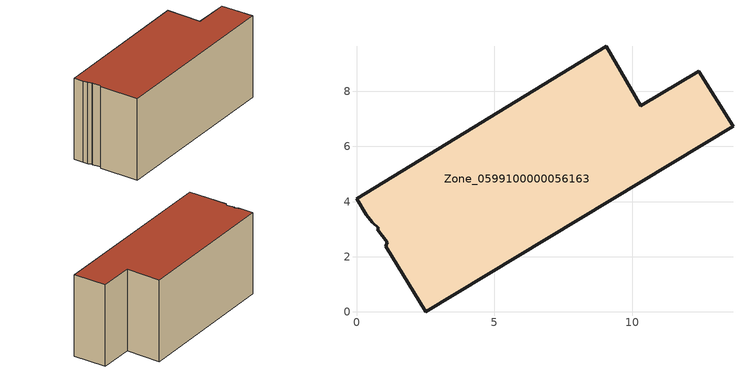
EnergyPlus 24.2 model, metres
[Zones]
Zone_0599100000056163
 floor ground (C_G): 0.76,3 0.81,3.03 0.56,3.25 0.36,3.52 0,4.11 9.06,9.64 10.32,7.48 12.41,8.73 13.66,6.73 2.52,0 1.06,2.38 1.12,2.52 z0
 wall outside (C_F): 2.52,0 13.66,6.73 12.41,8.73 10.32,7.48 9.06,9.64 0,4.11 0.36,3.52 0.56,3.25 0.81,3.03 0.76,3 1.12,2.52 1.06,2.38 2.52,0 z0:5.89
 roof outside (C_R): 0.81,3.03 0.76,3 1.12,2.52 1.06,2.38 2.52,0 13.66,6.73 12.41,8.73 10.32,7.48 9.06,9.64 0,4.11 0.36,3.52 0.56,3.25 z5.89
[BUILDING]
Pand.0599100000056163: North Axis=0; Terrain=City; Loads Convergence Tolerance Value=0.04; Temperature Convergence Tolerance Value=0.4; Solar Distribution=FullExterior; Maximum Number of Warmup Days=25; Minimum Number of Warmup Days=1
[Site:Location]
Rotterdam.The.Hague.AP_ZH_NLD Design_Conditions: Latitude=51.96; Longitude=4.45; Time Zone=1; Elevation=-4.5
[SITE:GROUNDTEMPERATURE:BUILDINGSURFACE]
18, 18, 18, 18, 18, 18, 18, 18, 18, 18, 18, 18
[MATERIAL] Thermal Absorptance=0.9; Solar Absorptance=0.7; Visible Absorptance=0.7
Name | Roughness | Thickness | Conductivity | Density | Specific Heat
G.TI.1946 | MediumSmooth | 0.15 | 1 | 540 | 1210
F.TI.1946 | Rough | 0.3 | 0.857143 | 1920 | 840
R.TI.1946 | MediumRough | 0.2 | 0.1 | 1500 | 1000
[CONSTRUCTION]
C_G: G.TI.1946
C_F: F.TI.1946
C_R: R.TI.1946
[ZONE]
Zone_0599100000056163: Type=1; Multiplier=1; Ceiling Height=Autocalculate; Volume=Autocalculate; Floor Area=autocalculate; Part of Total Floor Area=Yes
[ZONEINFILTRATION:DESIGNFLOWRATE]
Infil_Zone_0599100000056163: Zone or ZoneList or Space or SpaceList=Zone_0599100000056163; Schedule=AlwaysOn; Design Flow Rate Calculation Method=Flow/Area; Flow Rate per Floor Area=0.003; Constant Term Coefficient=1; Temperature Term Coefficient=0; Velocity Term Coefficient=0; Velocity Squared Term Coefficient=0
[HVACTEMPLATE:ZONE:IDEALLOADSAIRSYSTEM]
Zone_0599100000056163: Maximum Heating Supply Air Temperature=50; Minimum Cooling Supply Air Temperature=13; Maximum Heating Supply Air Humidity Ratio=0.0156; Minimum Cooling Supply Air Humidity Ratio=0.0077; Heating Limit=NoLimit; Cooling Limit=NoLimit; Dehumidification Control Type=ConstantSensibleHeatRatio; Cooling Sensible Heat Ratio=0.7; Dehumidification Setpoint=60; Humidification Control Type=None; Humidification Setpoint=30; Outdoor Air Method=None; Outdoor Air Flow Rate per Person=0.00944; Outdoor Air Flow Rate per Zone Floor Area=0; Outdoor Air Flow Rate per Zone=0; Demand Controlled Ventilation Type=None; Outdoor Air Economizer Type=NoEconomizer; Heat Recovery Type=None; Sensible Heat Recovery Effectiveness=0.7; Latent Heat Recovery Effectiveness=0.65
[ZONECONTROL:THERMOSTAT]
ThermostatControl_Zone_0599100000056163: Zone or ZoneList=Zone_0599100000056163; Control Type Schedule=DualSetpointControlType; Control 1=Thermostat_Zone_0599100000056163; Temperature Difference Between Cutout And Setpoint=0
[THERMOSTATSETPOINT:DUALSETPOINT]
Thermostat_Zone_0599100000056163: Heating Setpoint Temperature Schedule=HeatingSetpoint_Zone_0599100000056163; Cooling Setpoint Temperature Schedule=CoolingSetpoint_Zone_0599100000056163
[SCHEDULE:COMPACT]
HeatingSetpoint_Zone_0599100000056163: Through: 12/31, For: AllDays, Until: 24:00, 21
CoolingSetpoint_Zone_0599100000056163: Through: 12/31, For: AllDays, Until: 24:00, 24
DualSetpointControlType: Through: 12/31, For: AllDays, Until: 24:00, 4
AlwaysOn: Through: 12/31, For: AllDays, Until: 24:00, 1
